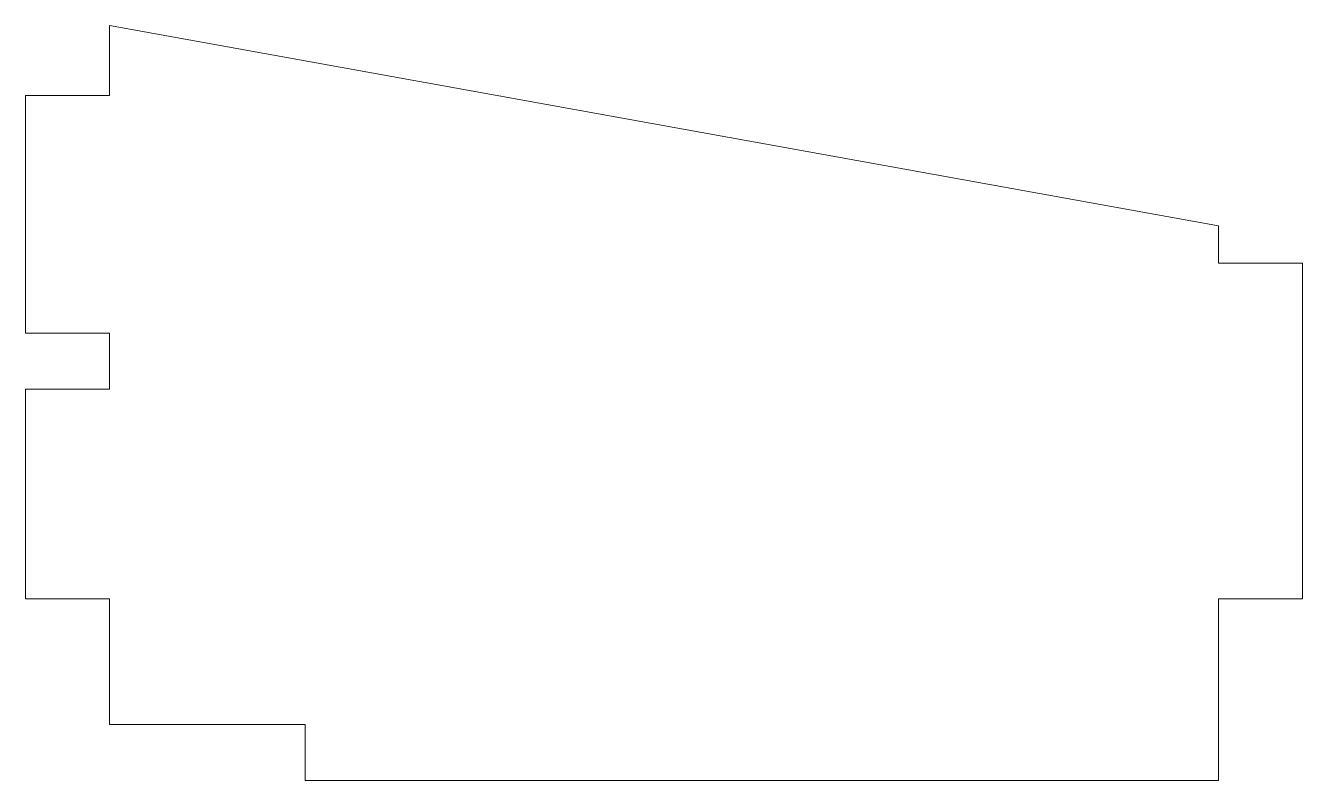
# Model space of a CAD drawing. Header units: millimetres. Extents: x -22.8 to 22.8, y -14.5 to 12.5.
import ezdxf

# ---------------------------------------------------------------- set-up
doc = ezdxf.new("R2010")
doc.units = ezdxf.units.MM

msp = doc.modelspace()

# ---------------------------------------------------------------- linework, layer by layer
at = {"color": 1, "linetype": 'Continuous', "lineweight": 0}
for p, q in [((-19.825, 12.5), (19.825, 5.332)), ((-19.825, 10), (-19.825, 12.5)), ((-19.825, 10), (-22.825, 10)), ((-22.825, 1.5), (-22.825, 10)), ((19.825, 4), (19.825, 5.332)), ((19.825, 4), (22.825, 4)), ((22.825, -8), (22.825, 4)), ((-22.825, 1.5), (-19.825, 1.5)), ((-19.825, 1.5), (-19.825, -0.5)), ((-22.825, -0.5), (-19.825, -0.5)), ((-22.825, -8), (-22.825, -0.5)), ((-19.825, -8), (-22.825, -8)), ((-19.825, -12.5), (-19.825, -8)), ((19.825, -14.5), (19.825, -8)), ((19.825, -8), (22.825, -8)), ((-19.825, -12.5), (-12.825, -12.5)), ((-12.825, -12.5), (-12.825, -14.5)), ((-12.825, -14.5), (19.825, -14.5))]:
    msp.add_line(p, q, dxfattribs=at)

doc.saveas('drawing.dxf')
